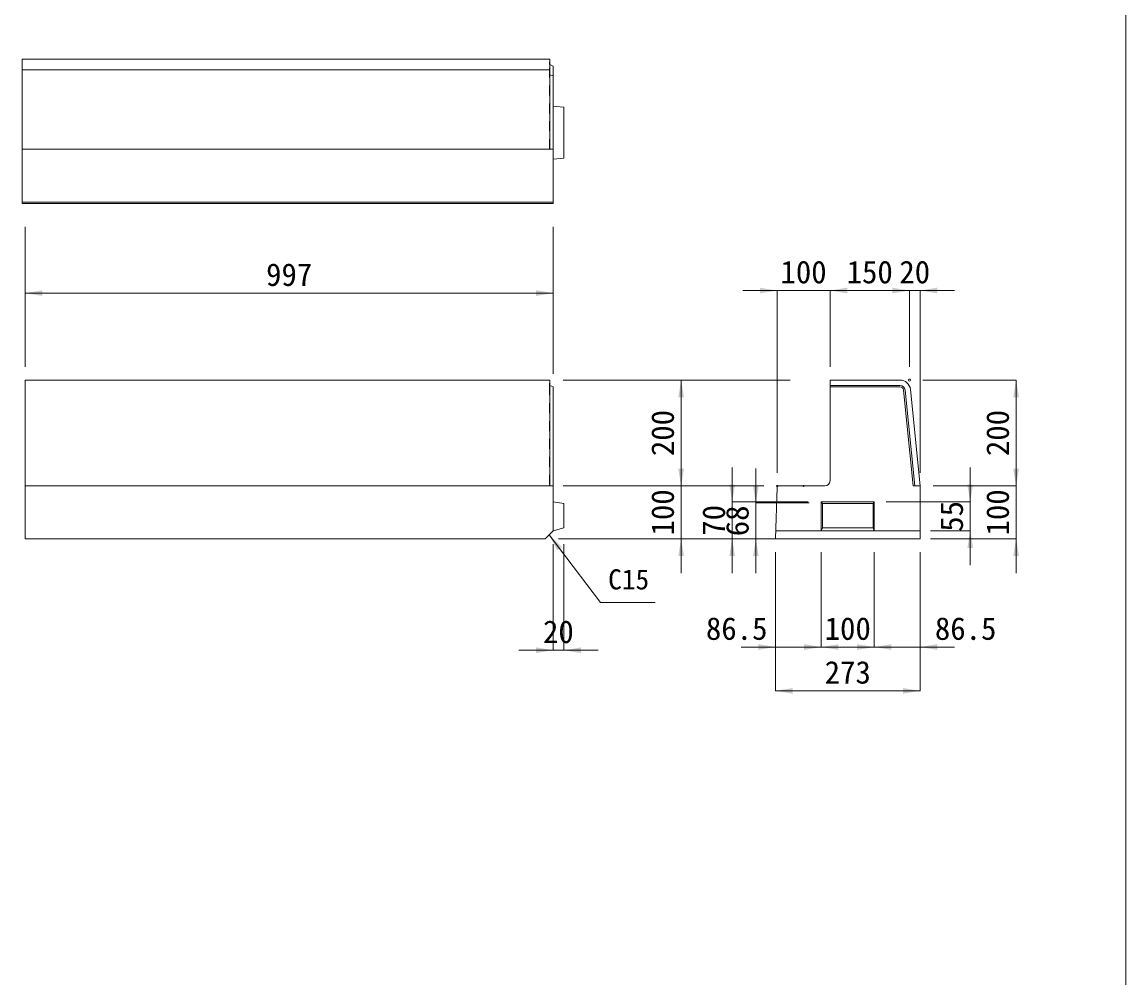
# Model space of a CAD drawing. Units: millimetres at full size, sheet at 1:25. Extents: x 44442 to 49267, y -5708 to 1292.
# Drawn here: x 47182 to 49267, y -3902 to -2096 of the extents above; entities that cross this region are included whole.
import ezdxf
from ezdxf.enums import TextEntityAlignment as Align

# ---------------------------------------------------------------- set-up
doc = ezdxf.new("R2010")
doc.units = ezdxf.units.MM
doc.header["$LTSCALE"] = 25
doc.linetypes.add('DASHED', pattern=[7.5, 6, -1.5])
doc.linetypes.add('USER1', pattern=[1.35, 0.75, -0.6])
for name, color, linetype, lineweight in [('寸法線', 7, 'Continuous', 9), ('本体', 2, 'Continuous', 5), ('枠', 5, 'Continuous', 5), ('補助線', 8, 'Continuous', 9)]:
    doc.layers.add(name, color=color, linetype=linetype, lineweight=lineweight)
doc.styles.add('ＭＳ ゴシック', font='')
doc.styles.get('ＭＳ ゴシック').set_extended_font_data('MS Gothic')

# ---------------------------------------------------------------- blocks, each defined once
blk = doc.blocks.new('filled_arrow')
at = {"color": 0, "linetype": 'Continuous', "lineweight": -2}
blk.add_solid([(7.5, 1.25), (0, 0), (7.5, -1.25)], dxfattribs=at)

msp = doc.modelspace()

# ---------------------------------------------------------------- linework, layer by layer
at = {"layer": '寸法線'}
for p, q in [((47187.89, -2747.38), (47187.89, -2483.16)), ((48184.89, -2760.38), (48184.89, -2483.16)), ((48772.96, -2603.23), (48542.96, -2603.23)), ((48607.96, -2947.38), (48607.96, -2603.23)), ((48857.96, -2603.23), (48707.96, -2603.23)), ((48707.96, -2747.38), (48707.96, -2603.23)), ((48707.96, -2747.38), (48707.96, -2603.23)), ((48942.96, -2603.23), (48792.96, -2603.23)), ((48857.96, -2747.38), (48857.96, -2603.23)), ((48857.96, -2747.38), (48857.96, -2603.23)), ((48877.96, -2947.38), (48877.96, -2603.23)), ((47187.89, -2608.16), (48184.89, -2608.16)), ((48203.89, -2772.38), (48426.71, -2772.38)), ((48426.71, -2972.38), (48426.71, -2772.38)), ((48632.96, -2772.38), (48426.71, -2772.38)), ((48426.71, -2772.38), (48426.71, -2972.38)), ((48882.96, -2772.38), (49059.46, -2772.38)), ((49059.46, -2972.38), (49059.46, -2772.38)), ((48426.71, -3137.38), (48426.71, -2907.38)), ((48426.71, -2907.38), (48426.71, -3137.38)), ((49059.46, -3137.38), (49059.46, -2907.38)), ((48203.89, -2972.38), (48426.71, -2972.38)), ((48203.89, -2972.38), (48426.71, -2972.38)), ((48582.96, -2972.38), (48426.71, -2972.38)), ((48582.96, -2972.38), (48426.71, -2972.38)), ((48902.96, -2972.38), (49059.46, -2972.38)), ((48902.96, -2972.38), (49059.46, -2972.38)), ((48194.89, -3072.38), (48426.71, -3072.38)), ((48579.96, -3072.38), (48426.71, -3072.38)), ((48897.96, -3072.38), (49059.46, -3072.38)), ((48604.96, -3097.38), (48604.96, -3359.55)), ((48604.96, -3097.38), (48604.96, -3276.81)), ((48691.46, -3097.38), (48691.46, -3276.81)), ((48691.46, -3097.38), (48691.46, -3276.81)), ((48791.46, -3097.38), (48791.46, -3276.81)), ((48791.46, -3097.38), (48791.46, -3276.81)), ((48877.96, -3097.38), (48877.96, -3359.55)), ((48877.96, -3097.38), (48877.96, -3276.81)), ((48756.46, -3276.81), (48539.96, -3276.81)), ((48856.46, -3276.81), (48626.46, -3276.81)), ((48942.96, -3276.81), (48726.46, -3276.81)), ((48877.96, -3359.55), (48604.96, -3359.55))]:
    msp.add_line(p, q, dxfattribs=at)
msp.add_lwpolyline([(48177.39, -3064.88), (48197.09, -3090.73), (48274.54, -3192.35), (48377.49, -3192.35)], dxfattribs=at)
at = {"layer": '本体', "lineweight": 20}
for p, q in [((47181.89, -2165.98), (48178.89, -2165.98)), ((48178.89, -2176.46), (48184.89, -2179.05)), ((48184.89, -2438.98), (48184.89, -2179.05)), ((48178.89, -2195.42), (48184.89, -2197.75)), ((47181.89, -2335.98), (48184.89, -2335.98)), ((47181.89, -2438.98), (48184.89, -2438.98)), ((47187.89, -2772.38), (48178.89, -2772.38)), ((47187.89, -2772.38), (47187.89, -3072.38)), ((48839.86, -2772.38), (48707.96, -2772.38)), ((48707.96, -2962.38), (48707.96, -2772.38)), ((48178.89, -2782.81), (48184.89, -2785.38)), ((48184.89, -3057.38), (48184.89, -2785.38)), ((48859.76, -2790.39), (48877.96, -2972.38)), ((47187.89, -2972.38), (48184.89, -2972.38)), ((48604.96, -3072.38), (48607.88, -2975.29)), ((48697.96, -2972.38), (48610.87, -2972.38)), ((48877.96, -2972.38), (48877.96, -3072.38)), ((48184.89, -3057.38), (48169.89, -3072.38)), ((47187.89, -3072.38), (48169.89, -3072.38)), ((48877.96, -3072.38), (48604.96, -3072.38))]:
    msp.add_line(p, q, dxfattribs=at)
at = {"layer": '本体', "lineweight": 18}
msp.add_line((47181.89, -2438.98), (47181.89, -2165.98), dxfattribs=at)
at = {"layer": '本体', "linetype": 'USER1'}
for p, q in [((48178.89, -2165.98), (48177.89, -2176.03)), ((48177.89, -2335.98), (48177.89, -2176.03)), ((48177.89, -2176.03), (48178.89, -2176.46)), ((48178.89, -2184.75), (48177.89, -2195.03)), ((48177.89, -2195.03), (48178.89, -2195.42)), ((48178.89, -2772.38), (48177.89, -2782.38)), ((48177.89, -2782.38), (48177.89, -2972.38)), ((48177.89, -2782.38), (48178.89, -2782.81))]:
    msp.add_line(p, q, dxfattribs=at)
at = {"layer": '本体'}
for p, q in [((48178.89, -2335.98), (48178.89, -2165.98)), ((47181.89, -2435.98), (48184.89, -2435.98))]:
    msp.add_line(p, q, dxfattribs=at)
at = {"layer": '本体', "lineweight": 9}
for p, q in [((47181.89, -2185.98), (48178.89, -2185.98)), ((48184.89, -2254.98), (48204.89, -2256.98)), ((48204.89, -2256.98), (48204.89, -2352.98)), ((48204.89, -2352.98), (48184.89, -2354.98)), ((48178.89, -2772.38), (48178.89, -2972.38)), ((48178.89, -2972.38), (48184.89, -2972.38)), ((48184.89, -3002.38), (48204.89, -3005.38)), ((48877.96, -3057.38), (48605.41, -3057.38))]:
    msp.add_line(p, q, dxfattribs=at)
at = {"layer": '本体', "color": 4}
for p, q in [((48839.86, -2782.38), (48707.96, -2782.38)), ((48839.86, -2785.38), (48707.96, -2785.38)), ((48864.9, -2972.38), (48846.83, -2791.69)), ((48867.91, -2972.38), (48849.81, -2791.39)), ((48877.96, -2972.38), (48864.9, -2972.38)), ((48791.46, -3002.38), (48691.46, -3002.38)), ((48693.46, -3005.38), (48691.46, -3002.38)), ((48691.46, -3002.38), (48691.46, -3057.38)), ((48789.46, -3005.38), (48693.46, -3005.38)), ((48693.46, -3005.38), (48693.46, -3051.38)), ((48789.46, -3005.38), (48791.46, -3002.38)), ((48789.46, -3005.38), (48789.46, -3051.38)), ((48791.46, -3002.38), (48791.46, -3057.38)), ((48691.46, -3057.38), (48693.46, -3051.38)), ((48789.46, -3051.38), (48693.46, -3051.38)), ((48791.46, -3057.38), (48789.46, -3051.38))]:
    msp.add_line(p, q, dxfattribs=at)
at = {"layer": '本体', "linetype": 'DASHED'}
msp.add_line((48178.89, -2972.38), (48177.89, -2972.38), dxfattribs=at)
at = {"layer": '本体', "lineweight": 9}
msp.add_lwpolyline([(48184.89, -3057.38), (48204.89, -3051.38), (48204.89, -3005.38)], dxfattribs=at)
at = {"layer": '本体', "lineweight": 20}
for centre, radius, start, end in [((48839.86, -2792.38), 20, 5.71029, 90), ((48610.87, -2975.38), 3, 90, 178.28164), ((48697.96, -2962.38), 10, 270, 0)]:
    msp.add_arc(centre, radius, start, end, dxfattribs=at)
at = {"layer": '本体', "color": 4}
for radius in [10, 7]:
    msp.add_arc((48839.86, -2792.38), radius, 5.71029, 90, dxfattribs=at)
at = {"layer": '枠', "lineweight": 20}
msp.add_line((49266.85, -5707.94), (49266.85, 1292.03), dxfattribs=at)
at = {"layer": '補助線'}
for p, q in [((48523.17, -3137.38), (48523.17, -2937.38)), ((48567.82, -3137.38), (48567.82, -2939.38)), ((48972.74, -3122.38), (48972.74, -2937.38)), ((48666.46, -3002.38), (48523.17, -3002.38)), ((48668.46, -3004.38), (48567.82, -3004.38)), ((48813.96, -3002.38), (48972.74, -3002.38)), ((48897.96, -3057.38), (48972.74, -3057.38)), ((48184.89, -3082.38), (48184.89, -3282.87)), ((48204.89, -3082.38), (48204.89, -3282.87)), ((48666.46, -3072.38), (48523.17, -3072.38)), ((48579.96, -3072.38), (48567.82, -3072.38)), ((48119.89, -3282.87), (48269.89, -3282.87))]:
    msp.add_line(p, q, dxfattribs=at)
at = {"layer": '補助線', "lineweight": 13}
for centre, radius in [((48857.96, -2772.38), 2), ((48607.96, -2972.38), 1), ((48657.96, -2972.38), 1)]:
    msp.add_circle(centre, radius, dxfattribs=at)

# ---------------------------------------------------------------- block references
at = {"layer": '寸法線', "xscale": 4.33, "yscale": 4.33}
for p in [(47187.89, -2608.16), (48707.96, -2603.23), (48707.96, -2603.23), (48877.96, -2603.23), (48691.46, -3276.81), (48791.46, -3276.81), (48877.96, -3276.81), (48604.96, -3359.55)]:
    msp.add_blockref('filled_arrow', p, dxfattribs=at)
for p, rotation in [((48184.89, -2608.16), 180), ((48607.96, -2603.23), 180), ((48857.96, -2603.23), 180), ((48857.96, -2603.23), 180), ((48426.71, -2772.38), 270), ((48426.71, -2772.38), 270), ((49059.46, -2772.38), 270), ((48426.71, -2972.38), 90), ((48426.71, -2972.38), 90), ((48426.71, -2972.38), 90), ((48426.71, -2972.38), 90), ((49059.46, -2972.38), 90), ((49059.46, -2972.38), 90), ((48177.39, -3064.88), 307.3), ((48426.71, -3072.38), 270), ((48426.71, -3072.38), 270), ((49059.46, -3072.38), 270), ((48604.96, -3276.81), 180), ((48691.46, -3276.81), 180), ((48791.46, -3276.81), 180), ((48877.96, -3359.55), 180)]:
    msp.add_blockref('filled_arrow', p, dxfattribs=dict(at, rotation=rotation))
at = {"layer": '補助線', "xscale": 4.33, "yscale": 4.33}
for p, rotation in [((48523.17, -3002.38), 90), ((48567.82, -3004.38), 90), ((48972.74, -3002.38), 90), ((48972.74, -3057.38), 270), ((48523.17, -3072.38), 270), ((48567.82, -3072.38), 270), ((48184.89, -3282.87), 180)]:
    msp.add_blockref('filled_arrow', p, dxfattribs=dict(at, rotation=rotation))
msp.add_blockref('filled_arrow', (48204.89, -3282.87), dxfattribs=at)

# ---------------------------------------------------------------- texts
at = {"layer": '寸法線', "style": 'ＭＳ ゴシック'}
for s, p in [('997', (47686.39, -2573.16)), ('100', (48657.96, -2568.23)), ('150', (48782.96, -2568.23)), ('20', (48867.96, -2568.23)), ('86.5', (48531.69, -3241.81)), ('100', (48741.46, -3241.81)), ('86.5', (48964.16, -3241.81)), ('273', (48741.46, -3324.55))]:
    msp.add_text(s, height=42.72, dxfattribs=at).set_placement(p, align=Align.MIDDLE_CENTER)
for s, p in [('200', (48391.71, -2872.38)), ('200', (48391.71, -2872.38)), ('200', (49024.46, -2872.38)), ('100', (48391.71, -3022.38)), ('100', (48391.71, -3022.38)), ('100', (49024.46, -3022.38))]:
    msp.add_text(s, height=42.72, rotation=90, dxfattribs=at).set_placement(p, align=Align.MIDDLE_CENTER)
msp.add_text('C15', height=37.98, dxfattribs=at).set_placement((48327.61, -3129.94), align=Align.TOP_CENTER)
at = {"layer": '補助線', "style": 'ＭＳ ゴシック'}
for s, p in [('70', (48488.17, -3037.38)), ('68', (48532.82, -3038.38)), ('55', (48937.74, -3029.88))]:
    msp.add_text(s, height=42.72, rotation=90, dxfattribs=at).set_placement(p, align=Align.MIDDLE_CENTER)
msp.add_text('20', height=42.72, dxfattribs=at).set_placement((48194.89, -3247.87), align=Align.MIDDLE_CENTER)

doc.saveas('drawing.dxf')
